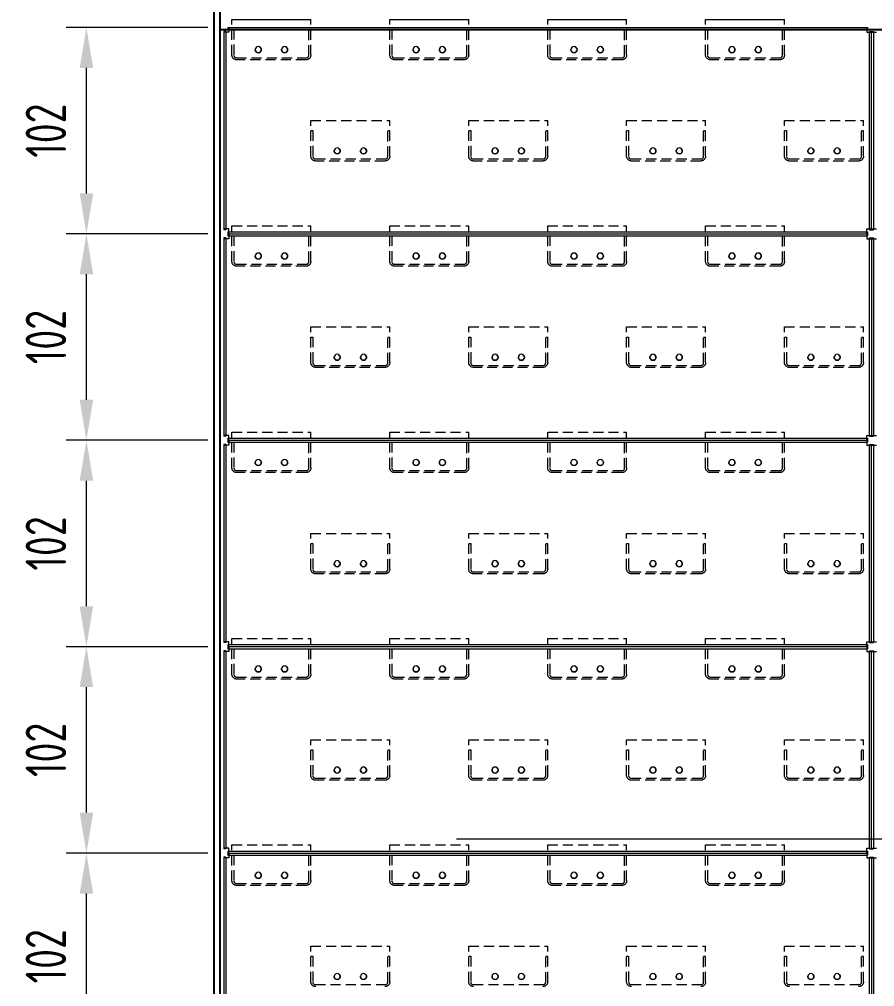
# Model space of a CAD drawing. Header units: millimetres. Extents: x -46397 to 283259, y -8690 to 23983.
# Drawn here: x 209457.3 to 209879.8, y -923.4 to -445.4 of the extents above; entities that cross this region are included whole.
import ezdxf

# ---------------------------------------------------------------- set-up
doc = ezdxf.new("R2010")
doc.units = ezdxf.units.MM
doc.linetypes.add('HIDDENX2', pattern=[0.75, 0.5, -0.25])
doc.layers.get('Defpoints').update_dxf_attribs({"lineweight": 0})
doc.layers.add('DIM', color=8, linetype='Continuous')
doc.styles.add('GHI CHÚ 1', font='isocp_IV25.ttf', dxfattribs={"width": 0.8})
doc.dimstyles.new('1-30SCALE', dxfattribs={"dimtxt": 75, "dimasz": 75, "dimexe": 37.5, "dimexo": 30, "dimgap": 30, "dimtad": 1, "dimtoh": 1, "dimdec": 0, "dimdsep": 46, "dimtxsty": 'GHI CHÚ 1', "dimcen": 0.09, "dimclrd": 256, "dimclre": 256, "dimclrt": 2, "dimadec": 0, "dimazin": 0, "dimtfac": 1, "dimtdec": 0, "dimtofl": 0, "dimtmove": 0, "dimatfit": 3, "dimfxl": 1, "dimlwd": 0, "dimlwe": 0, "dimarcsym": 0})

# ---------------------------------------------------------------- blocks, each defined once
blk = doc.blocks.new('A$Cf298847f')
at = {"color": 2, "linetype": 'Continuous', "lineweight": 0, "ltscale": 10, "extrusion": (0, 1, 0)}
for p, q in [((-316, 1359.61), (-277, 1359.61)), ((-238, 1359.61), (-199, 1359.61)), ((-160, 1359.61), (-121, 1359.61)), ((-82, 1359.61), (-43, 1359.61)), ((-319, 1353.57), (-320, 1353.57)), ((-320, 1353.57), (-320, 1255.67)), ((-319, 1353.57), (-319, 1255.67)), ((-317.95, 1355.62), (-317.95, 1354.62)), ((-317.95, 1355.62), (-2.05, 1355.62)), ((-317.95, 1354.62), (-2.05, 1354.62)), ((-317.6, 1354.62), (-317.6, 1353.22)), ((-2.4, 1355.62), (-2.4, 1353.22)), ((-2.4, 1353.22), (2.4, 1353.22)), ((-2.05, 1355.62), (-2.05, 1354.62)), ((-1, 1353.57), (1, 1353.57)), ((-1, 1255.67), (-1, 1353.57)), ((0, 1255.67), (0, 1353.57)), ((1, 1353.57), (1, 1255.67)), ((-319, 1255.67), (-320, 1255.67)), ((-317.95, 1254.62), (-317.95, 1252.62)), ((-317.95, 1254.62), (-2.05, 1254.62)), ((-317.95, 1253.62), (-2.05, 1253.62)), ((-317.95, 1253.62), (-2.05, 1253.62)), ((-317.95, 1252.62), (-2.05, 1252.62)), ((-317.6, 1252.62), (-317.6, 1251.22)), ((-2.4, 1254.62), (-2.4, 1256.02)), ((-2.4, 1256.02), (2.4, 1256.02)), ((-2.4, 1253.62), (-2.4, 1251.22)), ((-2.05, 1254.62), (-2.05, 1252.62)), ((-1, 1255.67), (1, 1255.67)), ((-319, 1251.57), (-320, 1251.57)), ((-320, 1251.57), (-320, 1153.67)), ((-319, 1251.57), (-319, 1153.67)), ((-2.4, 1251.22), (2.4, 1251.22)), ((-1, 1251.57), (1, 1251.57)), ((-1, 1153.67), (-1, 1251.57)), ((0, 1251.57), (0, 1153.67)), ((1, 1251.57), (1, 1153.67)), ((-319, 1153.67), (-320, 1153.67)), ((-317.95, 1152.62), (-2.05, 1152.62)), ((-317.95, 1152.62), (-317.95, 1150.62)), ((-2.4, 1152.62), (-2.4, 1154.02)), ((-2.4, 1154.02), (2.4, 1154.02)), ((-2.05, 1152.62), (-2.05, 1150.62)), ((-1, 1153.67), (1, 1153.67)), ((-319, 1149.57), (-320, 1149.57)), ((-320, 1149.57), (-320, 1051.67)), ((-319, 1149.57), (-319, 1051.67)), ((-317.95, 1151.62), (-2.05, 1151.62)), ((-317.95, 1151.62), (-2.05, 1151.62)), ((-317.95, 1150.62), (-2.05, 1150.62)), ((-317.6, 1150.62), (-317.6, 1149.22)), ((-2.4, 1151.62), (-2.4, 1149.22)), ((-2.4, 1149.22), (2.4, 1149.22)), ((-1, 1149.57), (1, 1149.57)), ((-1, 1051.67), (-1, 1149.57)), ((0, 1051.67), (0, 1149.57)), ((1, 1149.57), (1, 1051.67)), ((-319, 1051.67), (-320, 1051.67)), ((-2.4, 1050.62), (-2.4, 1052.02)), ((-2.4, 1052.02), (2.4, 1052.02)), ((-1, 1051.67), (1, 1051.67)), ((-319, 1047.57), (-320, 1047.57)), ((-320, 1047.57), (-320, 949.67)), ((-319, 1047.57), (-319, 949.67)), ((-317.95, 1050.62), (-317.95, 1048.62)), ((-317.95, 1050.62), (-2.05, 1050.62)), ((-317.95, 1049.62), (-2.05, 1049.62)), ((-317.95, 1049.62), (-2.05, 1049.62)), ((-317.95, 1048.62), (-2.05, 1048.62)), ((-317.6, 1048.62), (-317.6, 1047.22)), ((-2.4, 1049.62), (-2.4, 1047.22)), ((-2.4, 1047.22), (2.4, 1047.22)), ((-2.05, 1050.62), (-2.05, 1048.62)), ((-1, 1047.57), (1, 1047.57)), ((-1, 949.67), (-1, 1047.57)), ((0, 949.67), (0, 1047.57)), ((1, 1047.57), (1, 949.67)), ((-319, 949.67), (-320, 949.67)), ((-317.95, 948.62), (-317.95, 946.62)), ((-317.95, 948.62), (-2.05, 948.62)), ((-317.95, 947.62), (-2.05, 947.62)), ((-317.95, 947.62), (-2.05, 947.62)), ((-317.95, 946.62), (-2.05, 946.62)), ((-317.6, 946.62), (-317.6, 945.22)), ((-2.4, 948.62), (-2.4, 950.02)), ((-2.4, 950.02), (2.4, 950.02)), ((-2.4, 947.62), (-2.4, 945.22)), ((-2.05, 948.62), (-2.05, 946.62)), ((-1, 949.67), (1, 949.67)), ((-319, 945.57), (-320, 945.57)), ((-320, 945.57), (-320, 847.67)), ((-319, 945.57), (-319, 847.67)), ((-2.4, 945.22), (2.4, 945.22)), ((-1, 945.57), (1, 945.57)), ((-1, 847.67), (-1, 945.57)), ((0, 945.57), (0, 847.67)), ((1, 945.57), (1, 847.67))]:
    blk.add_line(p, q, dxfattribs=at)
at = {"color": 4, "linetype": 'HIDDENX2', "lineweight": 0, "ltscale": 10, "extrusion": (0, 1, 0)}
for p, q in [((-316, 1342.01), (-316, 1359.61)), ((-277, 1342.01), (-277, 1359.61)), ((-238, 1342.01), (-238, 1359.61)), ((-199, 1342.01), (-199, 1359.61)), ((-160, 1342.01), (-160, 1359.61)), ((-121, 1342.01), (-121, 1359.61)), ((-82, 1342.01), (-82, 1359.61)), ((-43, 1342.01), (-43, 1359.61)), ((-317.6, 1353.22), (-320, 1353.22)), ((-317.6, 1355.62), (-317.6, 1354.62)), ((-316, 1354.61), (-315, 1354.61)), ((-315, 1354.61), (-315, 1341.81)), ((-278, 1354.61), (-277, 1354.61)), ((-278, 1341.81), (-278, 1354.61)), ((-238, 1354.61), (-237, 1354.61)), ((-237, 1354.61), (-237, 1341.81)), ((-200, 1354.61), (-199, 1354.61)), ((-200, 1341.81), (-200, 1354.61)), ((-160, 1354.61), (-159, 1354.61)), ((-159, 1354.61), (-159, 1341.81)), ((-122, 1354.61), (-121, 1354.61)), ((-122, 1341.81), (-122, 1354.61)), ((-82, 1354.61), (-81, 1354.61)), ((-81, 1354.61), (-81, 1341.81)), ((-44, 1354.61), (-43, 1354.61)), ((-44, 1341.81), (-44, 1354.61)), ((-313.8, 1340.61), (-279.2, 1340.61)), ((-279.4, 1339.61), (-313.6, 1339.61)), ((-235.8, 1340.61), (-201.2, 1340.61)), ((-201.4, 1339.61), (-235.6, 1339.61)), ((-157.8, 1340.61), (-123.2, 1340.61)), ((-123.4, 1339.61), (-157.6, 1339.61)), ((-79.8, 1340.61), (-45.2, 1340.61)), ((-45.4, 1339.61), (-79.6, 1339.61)), ((-277, 1292.01), (-277, 1309.61)), ((-277, 1309.61), (-238, 1309.61)), ((-238, 1292.01), (-238, 1309.61)), ((-199, 1292.01), (-199, 1309.61)), ((-199, 1309.61), (-160, 1309.61)), ((-160, 1292.01), (-160, 1309.61)), ((-121, 1292.01), (-121, 1309.61)), ((-121, 1309.61), (-82, 1309.61)), ((-82, 1292.01), (-82, 1309.61)), ((-43, 1292.01), (-43, 1309.61)), ((-43, 1309.61), (-4, 1309.61)), ((-4, 1292.01), (-4, 1309.61)), ((-277, 1304.61), (-276, 1304.61)), ((-276, 1304.61), (-276, 1291.81)), ((-239, 1304.61), (-238, 1304.61)), ((-239, 1291.81), (-239, 1304.61)), ((-199, 1304.61), (-198, 1304.61)), ((-198, 1304.61), (-198, 1291.81)), ((-161, 1304.61), (-160, 1304.61)), ((-161, 1291.81), (-161, 1304.61)), ((-121, 1304.61), (-120, 1304.61)), ((-120, 1304.61), (-120, 1291.81)), ((-83, 1304.61), (-82, 1304.61)), ((-83, 1291.81), (-83, 1304.61)), ((-43, 1304.61), (-42, 1304.61)), ((-42, 1304.61), (-42, 1291.81)), ((-5, 1304.61), (-4, 1304.61)), ((-5, 1291.81), (-5, 1304.61)), ((-274.8, 1290.61), (-240.2, 1290.61)), ((-196.8, 1290.61), (-162.2, 1290.61)), ((-118.8, 1290.61), (-84.2, 1290.61)), ((-40.8, 1290.61), (-6.2, 1290.61)), ((-240.4, 1289.61), (-274.6, 1289.61)), ((-162.4, 1289.61), (-196.6, 1289.61)), ((-84.4, 1289.61), (-118.6, 1289.61)), ((-6.4, 1289.61), (-40.6, 1289.61)), ((-316, 1240.01), (-316, 1257.61)), ((-316, 1257.61), (-277, 1257.61)), ((-277, 1240.01), (-277, 1257.61)), ((-238, 1240.01), (-238, 1257.61)), ((-238, 1257.61), (-199, 1257.61)), ((-199, 1240.01), (-199, 1257.61)), ((-160, 1240.01), (-160, 1257.61)), ((-160, 1257.61), (-121, 1257.61)), ((-121, 1240.01), (-121, 1257.61)), ((-82, 1240.01), (-82, 1257.61)), ((-82, 1257.61), (-43, 1257.61)), ((-43, 1240.01), (-43, 1257.61)), ((-317.6, 1256.02), (-320, 1256.02)), ((-317.6, 1253.62), (-317.6, 1256.02)), ((-317.6, 1253.62), (-317.6, 1252.62)), ((-316, 1252.61), (-315, 1252.61)), ((-315, 1252.61), (-315, 1239.81)), ((-278, 1252.61), (-277, 1252.61)), ((-278, 1239.81), (-278, 1252.61)), ((-238, 1252.61), (-237, 1252.61)), ((-237, 1252.61), (-237, 1239.81)), ((-200, 1252.61), (-199, 1252.61)), ((-200, 1239.81), (-200, 1252.61)), ((-160, 1252.61), (-159, 1252.61)), ((-159, 1252.61), (-159, 1239.81)), ((-122, 1252.61), (-121, 1252.61)), ((-122, 1239.81), (-122, 1252.61)), ((-82, 1252.61), (-81, 1252.61)), ((-81, 1252.61), (-81, 1239.81)), ((-44, 1252.61), (-43, 1252.61)), ((-44, 1239.81), (-44, 1252.61)), ((-2.4, 1253.62), (-2.4, 1254.62)), ((-317.6, 1251.22), (-320, 1251.22)), ((-313.8, 1238.61), (-279.2, 1238.61)), ((-235.8, 1238.61), (-201.2, 1238.61)), ((-157.8, 1238.61), (-123.2, 1238.61)), ((-79.8, 1238.61), (-45.2, 1238.61)), ((-279.4, 1237.61), (-313.6, 1237.61)), ((-201.4, 1237.61), (-235.6, 1237.61)), ((-123.4, 1237.61), (-157.6, 1237.61)), ((-45.4, 1237.61), (-79.6, 1237.61)), ((-277, 1190.01), (-277, 1207.61)), ((-277, 1207.61), (-238, 1207.61)), ((-238, 1190.01), (-238, 1207.61)), ((-199, 1190.01), (-199, 1207.61)), ((-199, 1207.61), (-160, 1207.61)), ((-160, 1190.01), (-160, 1207.61)), ((-121, 1190.01), (-121, 1207.61)), ((-121, 1207.61), (-82, 1207.61)), ((-82, 1190.01), (-82, 1207.61)), ((-43, 1190.01), (-43, 1207.61)), ((-43, 1207.61), (-4, 1207.61)), ((-4, 1190.01), (-4, 1207.61)), ((-277, 1202.61), (-276, 1202.61)), ((-276, 1202.61), (-276, 1189.81)), ((-239, 1202.61), (-238, 1202.61)), ((-239, 1189.81), (-239, 1202.61)), ((-199, 1202.61), (-198, 1202.61)), ((-198, 1202.61), (-198, 1189.81)), ((-161, 1202.61), (-160, 1202.61)), ((-161, 1189.81), (-161, 1202.61)), ((-121, 1202.61), (-120, 1202.61)), ((-120, 1202.61), (-120, 1189.81)), ((-83, 1202.61), (-82, 1202.61)), ((-83, 1189.81), (-83, 1202.61)), ((-43, 1202.61), (-42, 1202.61)), ((-42, 1202.61), (-42, 1189.81)), ((-5, 1202.61), (-4, 1202.61)), ((-5, 1189.81), (-5, 1202.61)), ((-274.8, 1188.61), (-240.2, 1188.61)), ((-240.4, 1187.61), (-274.6, 1187.61)), ((-196.8, 1188.61), (-162.2, 1188.61)), ((-162.4, 1187.61), (-196.6, 1187.61)), ((-118.8, 1188.61), (-84.2, 1188.61)), ((-84.4, 1187.61), (-118.6, 1187.61)), ((-40.8, 1188.61), (-6.2, 1188.61)), ((-6.4, 1187.61), (-40.6, 1187.61)), ((-317.6, 1154.02), (-320, 1154.02)), ((-317.6, 1151.62), (-317.6, 1154.02)), ((-316, 1138.01), (-316, 1155.61)), ((-316, 1155.61), (-277, 1155.61)), ((-277, 1138.01), (-277, 1155.61)), ((-238, 1138.01), (-238, 1155.61)), ((-238, 1155.61), (-199, 1155.61)), ((-199, 1138.01), (-199, 1155.61)), ((-160, 1138.01), (-160, 1155.61)), ((-160, 1155.61), (-121, 1155.61)), ((-121, 1138.01), (-121, 1155.61)), ((-82, 1138.01), (-82, 1155.61)), ((-82, 1155.61), (-43, 1155.61)), ((-43, 1138.01), (-43, 1155.61)), ((-2.4, 1151.62), (-2.4, 1152.62)), ((-317.6, 1149.22), (-320, 1149.22)), ((-317.6, 1151.62), (-317.6, 1150.62)), ((-316, 1150.61), (-315, 1150.61)), ((-315, 1150.61), (-315, 1137.81)), ((-278, 1150.61), (-277, 1150.61)), ((-278, 1137.81), (-278, 1150.61)), ((-238, 1150.61), (-237, 1150.61)), ((-237, 1150.61), (-237, 1137.81)), ((-200, 1150.61), (-199, 1150.61)), ((-200, 1137.81), (-200, 1150.61)), ((-160, 1150.61), (-159, 1150.61)), ((-159, 1150.61), (-159, 1137.81)), ((-122, 1150.61), (-121, 1150.61)), ((-122, 1137.81), (-122, 1150.61)), ((-82, 1150.61), (-81, 1150.61)), ((-81, 1150.61), (-81, 1137.81)), ((-44, 1150.61), (-43, 1150.61)), ((-44, 1137.81), (-44, 1150.61)), ((-313.8, 1136.61), (-279.2, 1136.61)), ((-279.4, 1135.61), (-313.6, 1135.61)), ((-235.8, 1136.61), (-201.2, 1136.61)), ((-201.4, 1135.61), (-235.6, 1135.61)), ((-157.8, 1136.61), (-123.2, 1136.61)), ((-123.4, 1135.61), (-157.6, 1135.61)), ((-79.8, 1136.61), (-45.2, 1136.61)), ((-45.4, 1135.61), (-79.6, 1135.61)), ((-277, 1088.01), (-277, 1105.61)), ((-277, 1105.61), (-238, 1105.61)), ((-238, 1088.01), (-238, 1105.61)), ((-199, 1088.01), (-199, 1105.61)), ((-199, 1105.61), (-160, 1105.61)), ((-160, 1088.01), (-160, 1105.61)), ((-121, 1088.01), (-121, 1105.61)), ((-121, 1105.61), (-82, 1105.61)), ((-82, 1088.01), (-82, 1105.61)), ((-43, 1088.01), (-43, 1105.61)), ((-43, 1105.61), (-4, 1105.61)), ((-4, 1088.01), (-4, 1105.61)), ((-277, 1100.61), (-276, 1100.61)), ((-276, 1100.61), (-276, 1087.81)), ((-239, 1100.61), (-238, 1100.61)), ((-239, 1087.81), (-239, 1100.61)), ((-199, 1100.61), (-198, 1100.61)), ((-198, 1100.61), (-198, 1087.81)), ((-161, 1100.61), (-160, 1100.61)), ((-161, 1087.81), (-161, 1100.61)), ((-121, 1100.61), (-120, 1100.61)), ((-120, 1100.61), (-120, 1087.81)), ((-83, 1100.61), (-82, 1100.61)), ((-83, 1087.81), (-83, 1100.61)), ((-43, 1100.61), (-42, 1100.61)), ((-42, 1100.61), (-42, 1087.81)), ((-5, 1100.61), (-4, 1100.61)), ((-5, 1087.81), (-5, 1100.61)), ((-274.8, 1086.61), (-240.2, 1086.61)), ((-240.4, 1085.61), (-274.6, 1085.61)), ((-196.8, 1086.61), (-162.2, 1086.61)), ((-162.4, 1085.61), (-196.6, 1085.61)), ((-118.8, 1086.61), (-84.2, 1086.61)), ((-84.4, 1085.61), (-118.6, 1085.61)), ((-40.8, 1086.61), (-6.2, 1086.61)), ((-6.4, 1085.61), (-40.6, 1085.61)), ((-317.6, 1052.02), (-320, 1052.02)), ((-317.6, 1049.62), (-317.6, 1052.02)), ((-316, 1036.01), (-316, 1053.61)), ((-316, 1053.61), (-277, 1053.61)), ((-277, 1036.01), (-277, 1053.61)), ((-238, 1036.01), (-238, 1053.61)), ((-238, 1053.61), (-199, 1053.61)), ((-199, 1036.01), (-199, 1053.61)), ((-160, 1036.01), (-160, 1053.61)), ((-160, 1053.61), (-121, 1053.61)), ((-121, 1036.01), (-121, 1053.61)), ((-82, 1036.01), (-82, 1053.61)), ((-82, 1053.61), (-43, 1053.61)), ((-43, 1036.01), (-43, 1053.61)), ((-317.6, 1047.22), (-320, 1047.22)), ((-317.6, 1049.62), (-317.6, 1048.62)), ((-316, 1048.61), (-315, 1048.61)), ((-315, 1048.61), (-315, 1035.81)), ((-278, 1048.61), (-277, 1048.61)), ((-278, 1035.81), (-278, 1048.61)), ((-238, 1048.61), (-237, 1048.61)), ((-237, 1048.61), (-237, 1035.81)), ((-200, 1048.61), (-199, 1048.61)), ((-200, 1035.81), (-200, 1048.61)), ((-160, 1048.61), (-159, 1048.61)), ((-159, 1048.61), (-159, 1035.81)), ((-122, 1048.61), (-121, 1048.61)), ((-122, 1035.81), (-122, 1048.61)), ((-82, 1048.61), (-81, 1048.61)), ((-81, 1048.61), (-81, 1035.81)), ((-44, 1048.61), (-43, 1048.61)), ((-44, 1035.81), (-44, 1048.61)), ((-2.4, 1049.62), (-2.4, 1050.62)), ((-313.8, 1034.61), (-279.2, 1034.61)), ((-279.4, 1033.61), (-313.6, 1033.61)), ((-235.8, 1034.61), (-201.2, 1034.61)), ((-201.4, 1033.61), (-235.6, 1033.61)), ((-157.8, 1034.61), (-123.2, 1034.61)), ((-123.4, 1033.61), (-157.6, 1033.61)), ((-79.8, 1034.61), (-45.2, 1034.61)), ((-45.4, 1033.61), (-79.6, 1033.61)), ((-277, 986.01), (-277, 1003.61)), ((-277, 1003.61), (-238, 1003.61)), ((-238, 986.01), (-238, 1003.61)), ((-199, 986.01), (-199, 1003.61)), ((-199, 1003.61), (-160, 1003.61)), ((-160, 986.01), (-160, 1003.61)), ((-121, 986.01), (-121, 1003.61)), ((-121, 1003.61), (-82, 1003.61)), ((-82, 986.01), (-82, 1003.61)), ((-43, 986.01), (-43, 1003.61)), ((-43, 1003.61), (-4, 1003.61)), ((-4, 986.01), (-4, 1003.61)), ((-277, 998.61), (-276, 998.61)), ((-276, 998.61), (-276, 985.81)), ((-239, 998.61), (-238, 998.61)), ((-239, 985.81), (-239, 998.61)), ((-199, 998.61), (-198, 998.61)), ((-198, 998.61), (-198, 985.81)), ((-161, 998.61), (-160, 998.61)), ((-161, 985.81), (-161, 998.61)), ((-121, 998.61), (-120, 998.61)), ((-120, 998.61), (-120, 985.81)), ((-83, 998.61), (-82, 998.61)), ((-83, 985.81), (-83, 998.61)), ((-43, 998.61), (-42, 998.61)), ((-42, 998.61), (-42, 985.81)), ((-5, 998.61), (-4, 998.61)), ((-5, 985.81), (-5, 998.61)), ((-274.8, 984.61), (-240.2, 984.61)), ((-240.4, 983.61), (-274.6, 983.61)), ((-196.8, 984.61), (-162.2, 984.61)), ((-162.4, 983.61), (-196.6, 983.61)), ((-118.8, 984.61), (-84.2, 984.61)), ((-84.4, 983.61), (-118.6, 983.61)), ((-40.8, 984.61), (-6.2, 984.61)), ((-6.4, 983.61), (-40.6, 983.61)), ((-316, 934.01), (-316, 951.61)), ((-316, 951.61), (-277, 951.61)), ((-277, 934.01), (-277, 951.61)), ((-238, 934.01), (-238, 951.61)), ((-238, 951.61), (-199, 951.61)), ((-199, 934.01), (-199, 951.61)), ((-160, 934.01), (-160, 951.61)), ((-160, 951.61), (-121, 951.61)), ((-121, 934.01), (-121, 951.61)), ((-82, 934.01), (-82, 951.61)), ((-82, 951.61), (-43, 951.61)), ((-43, 934.01), (-43, 951.61)), ((-317.6, 950.02), (-320, 950.02)), ((-317.6, 947.62), (-317.6, 950.02)), ((-317.6, 947.62), (-317.6, 946.62)), ((-316, 946.61), (-315, 946.61)), ((-315, 946.61), (-315, 933.81)), ((-278, 946.61), (-277, 946.61)), ((-278, 933.81), (-278, 946.61)), ((-238, 946.61), (-237, 946.61)), ((-237, 946.61), (-237, 933.81)), ((-200, 946.61), (-199, 946.61)), ((-200, 933.81), (-200, 946.61)), ((-160, 946.61), (-159, 946.61)), ((-159, 946.61), (-159, 933.81)), ((-122, 946.61), (-121, 946.61)), ((-122, 933.81), (-122, 946.61)), ((-82, 946.61), (-81, 946.61)), ((-81, 946.61), (-81, 933.81)), ((-44, 946.61), (-43, 946.61)), ((-44, 933.81), (-44, 946.61)), ((-2.4, 947.62), (-2.4, 948.62)), ((-317.6, 945.22), (-320, 945.22)), ((-313.8, 932.61), (-279.2, 932.61)), ((-235.8, 932.61), (-201.2, 932.61)), ((-157.8, 932.61), (-123.2, 932.61)), ((-79.8, 932.61), (-45.2, 932.61)), ((-279.4, 931.61), (-313.6, 931.61)), ((-201.4, 931.61), (-235.6, 931.61)), ((-123.4, 931.61), (-157.6, 931.61)), ((-45.4, 931.61), (-79.6, 931.61)), ((-277, 884.01), (-277, 901.61)), ((-277, 901.61), (-238, 901.61)), ((-238, 884.01), (-238, 901.61)), ((-199, 884.01), (-199, 901.61)), ((-199, 901.61), (-160, 901.61)), ((-160, 884.01), (-160, 901.61)), ((-121, 884.01), (-121, 901.61)), ((-121, 901.61), (-82, 901.61)), ((-82, 884.01), (-82, 901.61)), ((-43, 884.01), (-43, 901.61)), ((-43, 901.61), (-4, 901.61)), ((-4, 884.01), (-4, 901.61)), ((-277, 896.61), (-276, 896.61)), ((-276, 896.61), (-276, 883.81)), ((-239, 896.61), (-238, 896.61)), ((-239, 883.81), (-239, 896.61)), ((-199, 896.61), (-198, 896.61)), ((-198, 896.61), (-198, 883.81)), ((-161, 896.61), (-160, 896.61)), ((-161, 883.81), (-161, 896.61)), ((-121, 896.61), (-120, 896.61)), ((-120, 896.61), (-120, 883.81)), ((-83, 896.61), (-82, 896.61)), ((-83, 883.81), (-83, 896.61)), ((-43, 896.61), (-42, 896.61)), ((-42, 896.61), (-42, 883.81)), ((-5, 896.61), (-4, 896.61)), ((-5, 883.81), (-5, 896.61)), ((-274.8, 882.61), (-240.2, 882.61)), ((-196.8, 882.61), (-162.2, 882.61)), ((-118.8, 882.61), (-84.2, 882.61)), ((-40.8, 882.61), (-6.2, 882.61))]:
    blk.add_line(p, q, dxfattribs=at)
at = {"color": 2, "linetype": 'Continuous', "lineweight": 0, "ltscale": 10, "extrusion": (0, 0, -1)}
for centre in [(303, 1344.62), (290, 1344.62), (225, 1344.62), (212, 1344.62), (147, 1344.62), (134, 1344.62), (69, 1344.62), (56, 1344.62), (264, 1294.62), (251, 1294.62), (186, 1294.62), (173, 1294.62), (108, 1294.62), (95, 1294.62), (30, 1294.62), (17, 1294.62), (303, 1242.62), (290, 1242.62), (225, 1242.62), (212, 1242.62), (147, 1242.62), (134, 1242.62), (69, 1242.62), (56, 1242.62), (264, 1192.62), (251, 1192.62), (186, 1192.62), (173, 1192.62), (108, 1192.62), (95, 1192.62), (30, 1192.62), (17, 1192.62), (303, 1140.62), (290, 1140.62), (225, 1140.62), (212, 1140.62), (147, 1140.62), (134, 1140.62), (69, 1140.62), (56, 1140.62), (264, 1090.62), (251, 1090.62), (186, 1090.62), (173, 1090.62), (108, 1090.62), (95, 1090.62), (30, 1090.62), (17, 1090.62), (303, 1038.62), (290, 1038.62), (225, 1038.62), (212, 1038.62), (147, 1038.62), (134, 1038.62), (69, 1038.62), (56, 1038.62), (264, 988.62), (251, 988.62), (186, 988.62), (173, 988.62), (108, 988.62), (95, 988.62), (30, 988.62), (17, 988.62), (303, 936.62), (290, 936.62), (225, 936.62), (212, 936.62), (147, 936.62), (134, 936.62), (69, 936.62), (56, 936.62), (264, 886.62), (251, 886.62), (186, 886.62), (173, 886.62), (108, 886.62), (95, 886.62), (30, 886.62), (17, 886.62)]:
    blk.add_circle(centre, 1.5, dxfattribs=at)
at = {"color": 4, "linetype": 'HIDDENX2', "lineweight": 0, "ltscale": 10}
for centre in [(-303, 1344.61), (-290, 1344.61), (-225, 1344.61), (-212, 1344.61), (-147, 1344.61), (-134, 1344.61), (-69, 1344.61), (-56, 1344.61), (-264, 1294.61), (-251, 1294.61), (-186, 1294.61), (-173, 1294.61), (-108, 1294.61), (-95, 1294.61), (-30, 1294.61), (-17, 1294.61), (-303, 1242.61), (-290, 1242.61), (-225, 1242.61), (-212, 1242.61), (-147, 1242.61), (-134, 1242.61), (-69, 1242.61), (-56, 1242.61), (-264, 1192.61), (-251, 1192.61), (-186, 1192.61), (-173, 1192.61), (-108, 1192.61), (-95, 1192.61), (-30, 1192.61), (-17, 1192.61), (-303, 1140.61), (-290, 1140.61), (-225, 1140.61), (-212, 1140.61), (-147, 1140.61), (-134, 1140.61), (-69, 1140.61), (-56, 1140.61), (-264, 1090.61), (-251, 1090.61), (-186, 1090.61), (-173, 1090.61), (-108, 1090.61), (-95, 1090.61), (-30, 1090.61), (-17, 1090.61), (-303, 1038.61), (-290, 1038.61), (-225, 1038.61), (-212, 1038.61), (-147, 1038.61), (-134, 1038.61), (-69, 1038.61), (-56, 1038.61), (-264, 988.61), (-251, 988.61), (-186, 988.61), (-173, 988.61), (-108, 988.61), (-95, 988.61), (-30, 988.61), (-17, 988.61), (-303, 936.61), (-290, 936.61), (-225, 936.61), (-212, 936.61), (-147, 936.61), (-134, 936.61), (-69, 936.61), (-56, 936.61), (-264, 886.61), (-251, 886.61), (-186, 886.61), (-173, 886.61), (-108, 886.61), (-95, 886.61), (-30, 886.61), (-17, 886.61)]:
    blk.add_circle(centre, 1.5, dxfattribs=at)
at = {"color": 4, "linetype": 'HIDDENX2', "lineweight": 0, "ltscale": 10, "extrusion": (0, 0, -1)}
for centre, start, end in [((313.6, 1342.01), 270, 0), ((279.4, 1342.01), 180, 270), ((235.6, 1342.01), 270, 0), ((201.4, 1342.01), 180, 270), ((157.6, 1342.01), 270, 0), ((123.4, 1342.01), 180, 270), ((79.6, 1342.01), 270, 0), ((45.4, 1342.01), 180, 270), ((274.6, 1292.01), 270, 0), ((240.4, 1292.01), 180, 270), ((196.6, 1292.01), 270, 0), ((162.4, 1292.01), 180, 270), ((118.6, 1292.01), 270, 0), ((84.4, 1292.01), 180, 270), ((40.6, 1292.01), 270, 0), ((6.4, 1292.01), 180, 270), ((313.6, 1240.01), 270, 0), ((279.4, 1240.01), 180, 270), ((235.6, 1240.01), 270, 0), ((201.4, 1240.01), 180, 270), ((157.6, 1240.01), 270, 0), ((123.4, 1240.01), 180, 270), ((79.6, 1240.01), 270, 0), ((45.4, 1240.01), 180, 270), ((274.6, 1190.01), 270, 0), ((240.4, 1190.01), 180, 270), ((196.6, 1190.01), 270, 0), ((162.4, 1190.01), 180, 270), ((118.6, 1190.01), 270, 0), ((84.4, 1190.01), 180, 270), ((40.6, 1190.01), 270, 0), ((6.4, 1190.01), 180, 270), ((313.6, 1138.01), 270, 0), ((279.4, 1138.01), 180, 270), ((235.6, 1138.01), 270, 0), ((201.4, 1138.01), 180, 270), ((157.6, 1138.01), 270, 0), ((123.4, 1138.01), 180, 270), ((79.6, 1138.01), 270, 0), ((45.4, 1138.01), 180, 270), ((274.6, 1088.01), 270, 0), ((240.4, 1088.01), 180, 270), ((196.6, 1088.01), 270, 0), ((162.4, 1088.01), 180, 270), ((118.6, 1088.01), 270, 0), ((84.4, 1088.01), 180, 270), ((40.6, 1088.01), 270, 0), ((6.4, 1088.01), 180, 270), ((313.6, 1036.01), 270, 0), ((279.4, 1036.01), 180, 270), ((235.6, 1036.01), 270, 0), ((201.4, 1036.01), 180, 270), ((157.6, 1036.01), 270, 0), ((123.4, 1036.01), 180, 270), ((79.6, 1036.01), 270, 0), ((45.4, 1036.01), 180, 270), ((274.6, 986.01), 270, 0), ((240.4, 986.01), 180, 270), ((196.6, 986.01), 270, 0), ((162.4, 986.01), 180, 270), ((118.6, 986.01), 270, 0), ((84.4, 986.01), 180, 270), ((40.6, 986.01), 270, 0), ((6.4, 986.01), 180, 270), ((313.6, 934.01), 270, 0), ((279.4, 934.01), 180, 270), ((235.6, 934.01), 270, 0), ((201.4, 934.01), 180, 270), ((157.6, 934.01), 270, 0), ((123.4, 934.01), 180, 270), ((79.6, 934.01), 270, 0), ((45.4, 934.01), 180, 270), ((274.6, 884.01), 270, 0), ((240.4, 884.01), 180, 270), ((196.6, 884.01), 270, 0), ((162.4, 884.01), 180, 270), ((118.6, 884.01), 270, 0), ((84.4, 884.01), 180, 270), ((40.6, 884.01), 270, 0), ((6.4, 884.01), 180, 270)]:
    blk.add_arc(centre, 2.4, start, end, dxfattribs=at)
at = {"color": 4, "linetype": 'HIDDENX2', "lineweight": 0, "ltscale": 10}
for centre, start, end in [((-313.8, 1341.81), 180, 270), ((-279.2, 1341.81), 270, 0), ((-235.8, 1341.81), 180, 270), ((-201.2, 1341.81), 270, 0), ((-157.8, 1341.81), 180, 270), ((-123.2, 1341.81), 270, 0), ((-79.8, 1341.81), 180, 270), ((-45.2, 1341.81), 270, 0), ((-274.8, 1291.81), 180, 270), ((-240.2, 1291.81), 270, 0), ((-196.8, 1291.81), 180, 270), ((-162.2, 1291.81), 270, 0), ((-118.8, 1291.81), 180, 270), ((-84.2, 1291.81), 270, 0), ((-40.8, 1291.81), 180, 270), ((-6.2, 1291.81), 270, 0), ((-313.8, 1239.81), 180, 270), ((-279.2, 1239.81), 270, 0), ((-235.8, 1239.81), 180, 270), ((-201.2, 1239.81), 270, 0), ((-157.8, 1239.81), 180, 270), ((-123.2, 1239.81), 270, 0), ((-79.8, 1239.81), 180, 270), ((-45.2, 1239.81), 270, 0), ((-274.8, 1189.81), 180, 270), ((-240.2, 1189.81), 270, 0), ((-196.8, 1189.81), 180, 270), ((-162.2, 1189.81), 270, 0), ((-118.8, 1189.81), 180, 270), ((-84.2, 1189.81), 270, 0), ((-40.8, 1189.81), 180, 270), ((-6.2, 1189.81), 270, 0), ((-313.8, 1137.81), 180, 270), ((-279.2, 1137.81), 270, 0), ((-235.8, 1137.81), 180, 270), ((-201.2, 1137.81), 270, 0), ((-157.8, 1137.81), 180, 270), ((-123.2, 1137.81), 270, 0), ((-79.8, 1137.81), 180, 270), ((-45.2, 1137.81), 270, 0), ((-274.8, 1087.81), 180, 270), ((-240.2, 1087.81), 270, 0), ((-196.8, 1087.81), 180, 270), ((-162.2, 1087.81), 270, 0), ((-118.8, 1087.81), 180, 270), ((-84.2, 1087.81), 270, 0), ((-40.8, 1087.81), 180, 270), ((-6.2, 1087.81), 270, 0), ((-313.8, 1035.81), 180, 270), ((-279.2, 1035.81), 270, 0), ((-235.8, 1035.81), 180, 270), ((-201.2, 1035.81), 270, 0), ((-157.8, 1035.81), 180, 270), ((-123.2, 1035.81), 270, 0), ((-79.8, 1035.81), 180, 270), ((-45.2, 1035.81), 270, 0), ((-274.8, 985.81), 180, 270), ((-240.2, 985.81), 270, 0), ((-196.8, 985.81), 180, 270), ((-162.2, 985.81), 270, 0), ((-118.8, 985.81), 180, 270), ((-84.2, 985.81), 270, 0), ((-40.8, 985.81), 180, 270), ((-6.2, 985.81), 270, 0), ((-313.8, 933.81), 180, 270), ((-279.2, 933.81), 270, 0), ((-235.8, 933.81), 180, 270), ((-201.2, 933.81), 270, 0), ((-157.8, 933.81), 180, 270), ((-123.2, 933.81), 270, 0), ((-79.8, 933.81), 180, 270), ((-45.2, 933.81), 270, 0), ((-274.8, 883.81), 180, 270), ((-240.2, 883.81), 270, 0), ((-196.8, 883.81), 180, 270), ((-162.2, 883.81), 270, 0), ((-118.8, 883.81), 180, 270), ((-84.2, 883.81), 270, 0), ((-40.8, 883.81), 180, 270), ((-6.2, 883.81), 270, 0)]:
    blk.add_arc(centre, 1.2, start, end, dxfattribs=at)
blk = doc.blocks.new('*D1222')
at = {"layer": 'Defpoints', "color": 0, "transparency": 16777216}
for p in [(209490.45, -857.44), (209560.37, -857.44, -1.5), (209560.37, -959.44, -1.5)]:
    blk.add_point(p, dxfattribs=at)
at = {"layer": 'DIM', "linetype": 'Continuous', "lineweight": 0, "transparency": 16777216}
for p, q in [((209550.37, -857.44), (209480.45, -857.44)), ((209490.45, -939.44), (209490.45, -877.44)), ((209550.37, -959.44), (209480.45, -959.44))]:
    blk.add_line(p, q, dxfattribs=at)
at = {"layer": 'DIM', "transparency": 16777216}
for points in [[(209487.12, -877.44), (209493.79, -877.44), (209490.45, -857.44)], [(209487.12, -939.44), (209493.79, -939.44), (209490.45, -959.44)]]:
    blk.add_solid(points, dxfattribs=at)
at = {"layer": 'DIM', "color": 2, "transparency": 16777216, "insert": (209470.45, -908.44), "char_height": 20, "attachment_point": 5, "rotation": 90, "style": 'GHI CHÚ 1'}
blk.add_mtext('102', dxfattribs=at)
blk = doc.blocks.new('*D1223')
at = {"layer": 'Defpoints', "color": 0, "transparency": 16777216}
for p in [(209490.45, -755.44), (209560.37, -755.44, -1.5), (209560.37, -857.44, -1.5)]:
    blk.add_point(p, dxfattribs=at)
at = {"layer": 'DIM', "linetype": 'Continuous', "lineweight": 0, "transparency": 16777216}
for p, q in [((209550.37, -755.44), (209480.45, -755.44)), ((209490.45, -837.44), (209490.45, -775.44)), ((209550.37, -857.44), (209480.45, -857.44))]:
    blk.add_line(p, q, dxfattribs=at)
at = {"layer": 'DIM', "transparency": 16777216}
for points in [[(209487.12, -775.44), (209493.79, -775.44), (209490.45, -755.44)], [(209487.12, -837.44), (209493.79, -837.44), (209490.45, -857.44)]]:
    blk.add_solid(points, dxfattribs=at)
at = {"layer": 'DIM', "color": 2, "transparency": 16777216, "insert": (209470.45, -806.44), "char_height": 20, "attachment_point": 5, "rotation": 90, "style": 'GHI CHÚ 1'}
blk.add_mtext('102', dxfattribs=at)
blk = doc.blocks.new('*D1224')
at = {"layer": 'Defpoints', "color": 0, "transparency": 16777216}
for p in [(209490.45, -653.44), (209560.37, -653.44, -1.5), (209560.37, -755.44, -1.5)]:
    blk.add_point(p, dxfattribs=at)
at = {"layer": 'DIM', "linetype": 'Continuous', "lineweight": 0, "transparency": 16777216}
for p, q in [((209550.37, -653.44), (209480.45, -653.44)), ((209490.45, -735.44), (209490.45, -673.44)), ((209550.37, -755.44), (209480.45, -755.44))]:
    blk.add_line(p, q, dxfattribs=at)
at = {"layer": 'DIM', "transparency": 16777216}
for points in [[(209487.12, -673.44), (209493.79, -673.44), (209490.45, -653.44)], [(209487.12, -735.44), (209493.79, -735.44), (209490.45, -755.44)]]:
    blk.add_solid(points, dxfattribs=at)
at = {"layer": 'DIM', "color": 2, "transparency": 16777216, "insert": (209470.45, -704.44), "char_height": 20, "attachment_point": 5, "rotation": 90, "style": 'GHI CHÚ 1'}
blk.add_mtext('102', dxfattribs=at)
blk = doc.blocks.new('*D1225')
at = {"layer": 'Defpoints', "color": 0, "transparency": 16777216}
for p in [(209490.45, -551.44), (209560.37, -551.44, -1.5), (209560.37, -653.44, -1.5)]:
    blk.add_point(p, dxfattribs=at)
at = {"layer": 'DIM', "linetype": 'Continuous', "lineweight": 0, "transparency": 16777216}
for p, q in [((209550.37, -551.44), (209480.45, -551.44)), ((209490.45, -633.44), (209490.45, -571.44)), ((209550.37, -653.44), (209480.45, -653.44))]:
    blk.add_line(p, q, dxfattribs=at)
at = {"layer": 'DIM', "transparency": 16777216}
for points in [[(209487.12, -571.44), (209493.79, -571.44), (209490.45, -551.44)], [(209487.12, -633.44), (209493.79, -633.44), (209490.45, -653.44)]]:
    blk.add_solid(points, dxfattribs=at)
at = {"layer": 'DIM', "color": 2, "transparency": 16777216, "insert": (209470.45, -602.44), "char_height": 20, "attachment_point": 5, "rotation": 90, "style": 'GHI CHÚ 1'}
blk.add_mtext('102', dxfattribs=at)
blk = doc.blocks.new('*D1226')
at = {"layer": 'Defpoints', "color": 0, "transparency": 16777216}
for p in [(209490.45, -449.44), (209560.37, -449.44, -1.5), (209560.37, -551.44, -1.5)]:
    blk.add_point(p, dxfattribs=at)
at = {"layer": 'DIM', "linetype": 'Continuous', "lineweight": 0, "transparency": 16777216}
for p, q in [((209550.37, -449.44), (209480.45, -449.44)), ((209490.45, -531.44), (209490.45, -469.44)), ((209550.37, -551.44), (209480.45, -551.44))]:
    blk.add_line(p, q, dxfattribs=at)
at = {"layer": 'DIM', "transparency": 16777216}
for points in [[(209487.12, -469.44), (209493.79, -469.44), (209490.45, -449.44)], [(209487.12, -531.44), (209493.79, -531.44), (209490.45, -551.44)]]:
    blk.add_solid(points, dxfattribs=at)
at = {"layer": 'DIM', "color": 2, "transparency": 16777216, "insert": (209470.45, -500.44), "char_height": 20, "attachment_point": 5, "rotation": 90, "style": 'GHI CHÚ 1'}
blk.add_mtext('102', dxfattribs=at)

msp = doc.modelspace()

# ---------------------------------------------------------------- linework, layer by layer
at = {"extrusion": (0, 1, 0)}
for p, q in [((209553.33, 46.56, -1.5), (209553.33, -1265.44, -1.5)), ((209556.33, 46.56, -1.5), (209556.33, -1265.44, -1.5))]:
    msp.add_line(p, q, dxfattribs=at)
at = {"color": 6, "extrusion": (0, 1, 0)}
msp.add_line((209556.33, -450.44, -1.5), (210200.33, -450.44, -1.5), dxfattribs=at)
at = {"color": 150, "linetype": 'Continuous', "lineweight": 0, "ltscale": 10, "extrusion": (6.89019e-16, 1, 0)}
for p, q in [((209673.33, -850.44, -1.5), (209679.33, -850.44, -1.5)), ((209679.33, -850.44, -1.5), (209685.33, -850.44, -1.5)), ((209685.33, -850.44, -1.5), (210071.33, -850.44, -1.5))]:
    msp.add_line(p, q, dxfattribs=at)

# ---------------------------------------------------------------- block references
msp.add_blockref('A$Cf298847f', (209878.33, -1805.05, -1.5))

# ---------------------------------------------------------------- dimensions: what is measured, and where the dimension line sits
at = {"layer": 'DIM'}
for base, p1, p2, picture, middle in [((209490.45, -449.44), (209560.37, -551.44, -1.5), (209560.37, -449.44, -1.5), '*D1226', (209470.45, -500.44)), ((209490.45, -551.44), (209560.37, -653.44, -1.5), (209560.37, -551.44, -1.5), '*D1225', (209470.45, -602.44)), ((209490.45, -653.44), (209560.37, -755.44, -1.5), (209560.37, -653.44, -1.5), '*D1224', (209470.45, -704.44)), ((209490.45, -755.44), (209560.37, -857.44, -1.5), (209560.37, -755.44, -1.5), '*D1223', (209470.45, -806.44)), ((209490.45, -857.44), (209560.37, -959.44, -1.5), (209560.37, -857.44, -1.5), '*D1222', (209470.45, -908.44))]:
    dim = msp.add_linear_dim(base=base, p1=p1, p2=p2, angle=90, dimstyle='1-30SCALE', override={"dimtxt": 20, "dimasz": 20, "dimexe": 10, "dimexo": 10, "dimgap": 10, "dimtmove": 1}, dxfattribs=at)
    dim.commit()
    dim.dimension.update_dxf_attribs({"geometry": picture, "text_midpoint": middle})

doc.saveas('drawing.dxf')
